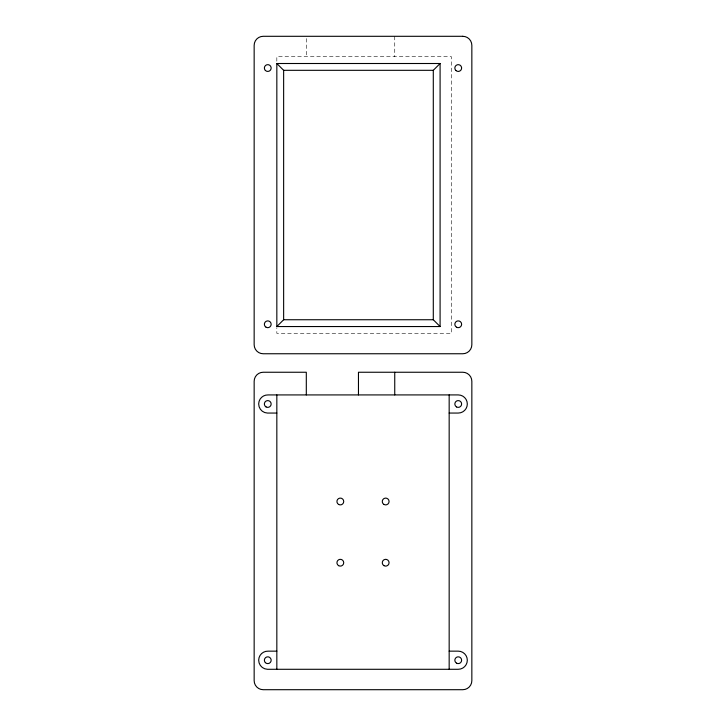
<?xml version="1.0" encoding="UTF-8"?>
<svg xmlns="http://www.w3.org/2000/svg" width="726" height="726" viewBox="0 0 726 726"><rect width="100%" height="100%" fill="white"/><g stroke="black" fill="none" stroke-linecap="round" stroke-linejoin="round"><path stroke-width="0.54" stroke-dasharray="3.63 2.72" d="M394.744 36.3L394.744 56.71M306.308 38.569L306.308 56.71M276.833 61.247L276.833 56.71L451.436 56.71L451.436 333.352L276.833 333.352L276.833 327.68"/><path stroke-width="1.09" d="M440.092 326.546L433.295 319.739L433.295 70.313L440.092 63.507L276.833 63.507L276.833 326.546L440.092 326.546L440.092 63.507M276.833 326.546L283.639 319.739L283.639 70.313L276.833 63.507M283.639 70.313L433.295 70.313M283.639 319.739L433.295 319.739M276.833 413.058L267.477 413.058A9.066 9.066 0 0 1 258.692 403.992L258.701 403.701A9.066 9.066 0 0 1 268.057 394.926L458.233 394.917A9.066 9.066 0 0 1 467.308 403.992A9.066 9.066 0 0 1 458.233 413.058L449.167 413.058M276.833 651.149L268.057 651.158A9.066 9.066 0 0 0 258.701 659.934L258.692 660.224A9.066 9.066 0 0 0 267.477 669.29L458.233 669.29A9.066 9.066 0 0 0 467.308 660.224A9.066 9.066 0 0 0 458.233 651.149L449.167 651.149M449.167 394.917L449.167 669.29M394.744 372.247L394.744 394.917M358.462 394.917L358.462 372.247L462.771 372.247A9.066 9.066 0 0 1 471.846 381.313L471.846 680.634A9.066 9.066 0 0 1 462.771 689.7L263.229 689.7A9.066 9.066 0 0 1 254.154 680.634L254.154 381.313A9.066 9.066 0 0 1 263.229 372.247L306.308 372.247L306.308 394.917M276.833 394.926L276.833 669.29M462.771 36.3L263.229 36.3A9.066 9.066 0 0 0 254.154 45.366L254.154 344.687A9.066 9.066 0 0 0 263.229 353.753L462.771 353.753A9.066 9.066 0 0 0 471.846 344.687L471.846 45.366A9.066 9.066 0 0 0 462.771 36.3M456.536 406.932A3.403 3.403 0 0 0 461.636 403.992A3.403 3.403 0 0 0 456.536 401.042A3.403 3.403 0 0 0 456.536 406.932M265.362 662.629A3.403 3.403 0 0 0 271.052 661.105A3.403 3.403 0 0 0 266.887 656.939A3.403 3.403 0 0 0 265.362 662.629M338.625 565.663A3.403 3.403 0 0 0 343.725 562.714A3.403 3.403 0 0 0 338.625 559.773A3.403 3.403 0 0 0 338.625 565.663M383.972 565.663A3.403 3.403 0 0 0 389.072 562.714A3.403 3.403 0 0 0 383.972 559.773A3.403 3.403 0 0 0 383.972 565.663M383.972 504.443A3.403 3.403 0 0 0 389.072 501.494A3.403 3.403 0 0 0 383.972 498.544A3.403 3.403 0 0 0 383.972 504.443M338.625 504.443A3.403 3.403 0 0 0 343.725 501.494A3.403 3.403 0 0 0 338.625 498.544A3.403 3.403 0 0 0 338.625 504.443M456.536 663.165A3.403 3.403 0 0 0 461.636 660.224A3.403 3.403 0 0 0 456.536 657.275A3.403 3.403 0 0 0 456.536 663.165M266.061 406.932A3.403 3.403 0 0 0 271.161 403.992A3.403 3.403 0 0 0 266.061 401.042A3.403 3.403 0 0 0 266.061 406.932M266.061 327.226A3.403 3.403 0 0 0 271.161 324.277A3.403 3.403 0 0 0 266.061 321.337A3.403 3.403 0 0 0 266.061 327.226M265.362 70.449A3.403 3.403 0 0 0 271.052 68.925A3.403 3.403 0 0 0 266.887 64.759A3.403 3.403 0 0 0 265.362 70.449M456.536 327.226A3.403 3.403 0 0 0 461.636 324.277A3.403 3.403 0 0 0 456.536 321.337A3.403 3.403 0 0 0 456.536 327.226M455.828 70.449A3.403 3.403 0 0 0 461.518 68.925A3.403 3.403 0 0 0 457.353 64.759A3.403 3.403 0 0 0 455.828 70.449"/></g></svg>
